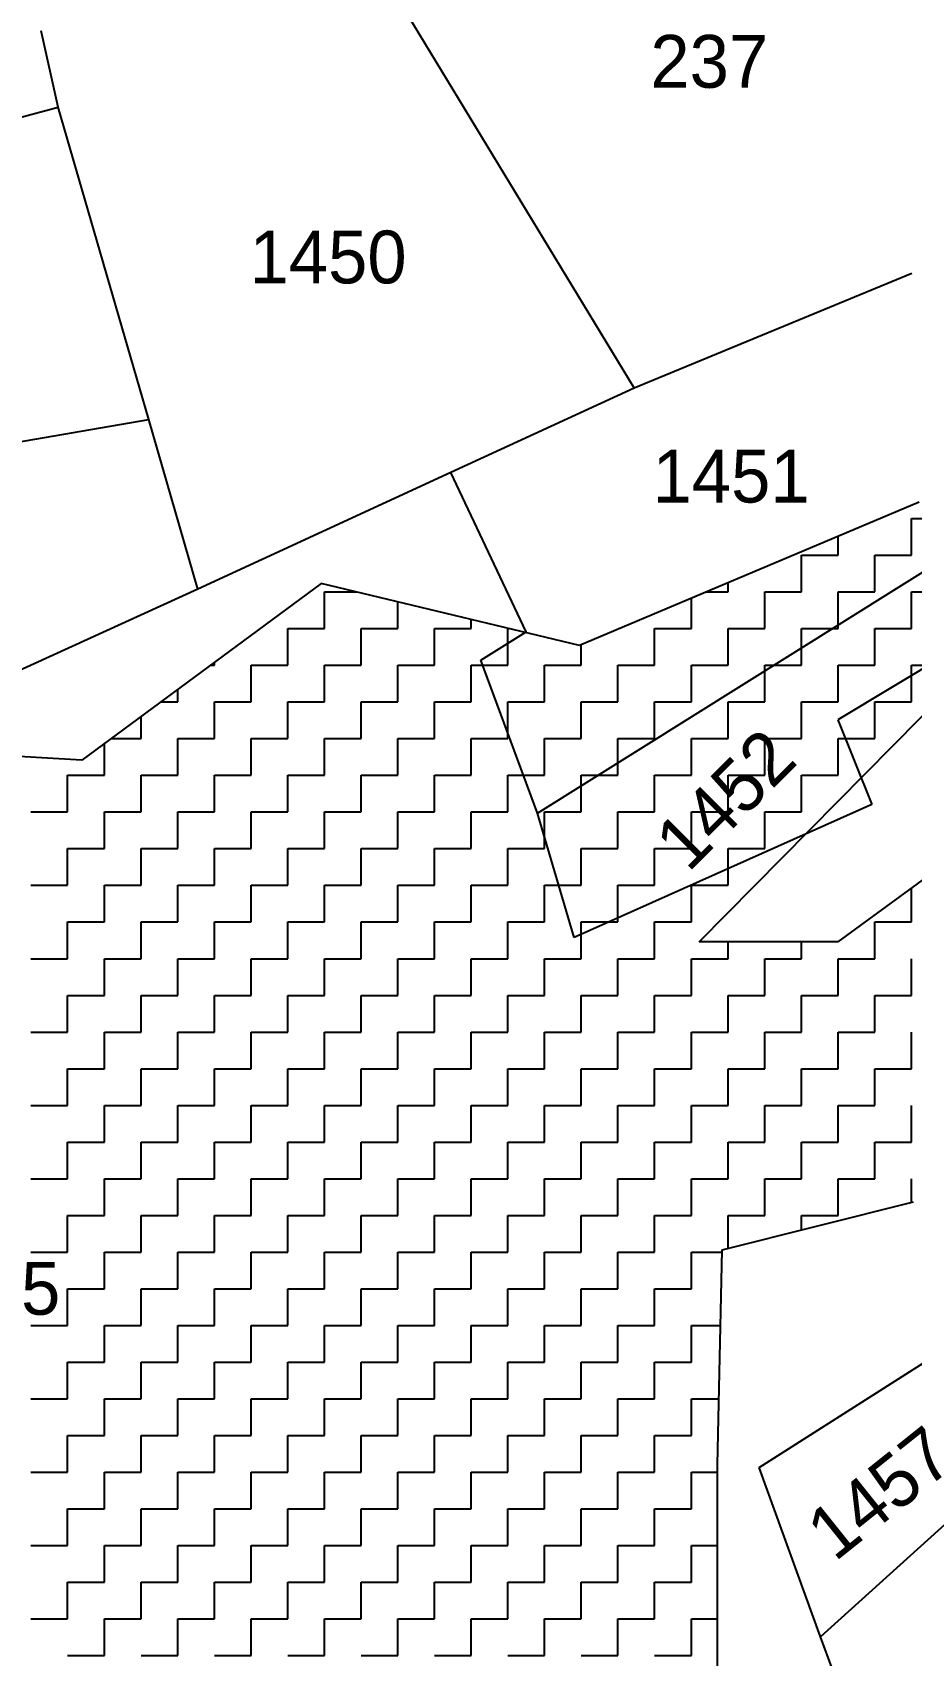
# Model space of a CAD drawing. Header units: metres. Extents: x 291362 to 296970, y 2012513 to 2016467.
# Drawn here: x 292862.8 to 293015.7, y 2013692.1 to 2013974.5 of the extents above; entities that cross this region are included whole.
import ezdxf
from ezdxf.enums import TextEntityAlignment as Align

# ---------------------------------------------------------------- set-up
doc = ezdxf.new("R2010")
doc.units = ezdxf.units.M
for name, color, linetype in [('POLY_HATCH', 12, 'Continuous'), ('POLY_PARCEL', 6, 'Continuous'), ('TEXT_PARCEL', 7, 'Continuous')]:
    doc.layers.add(name, color=color, linetype=linetype)
doc.styles.add('TEXT_MAP', font='')
doc.styles.get('TEXT_MAP').set_extended_font_data('Kruti Dev 050')

msp = doc.modelspace()

# ---------------------------------------------------------------- linework, layer by layer
at = {"layer": 'POLY_HATCH'}
for p, q in [((293017.06, 2013892.79), (292957.99, 2013867.85)), ((292978.79, 2013816.3), (293045.34, 2013883.65)), ((292913.06, 2013878.66), (292871.46, 2013847.89)), ((292957.99, 2013867.85), (292913.06, 2013878.66)), ((292871.46, 2013847.89), (292827.36, 2013850.39)), ((293037.03, 2013841.24), (293002.91, 2013816.3)), ((293002.91, 2013816.3), (292978.79, 2013816.3)), ((292982.82, 2013762.72), (293016.1, 2013771.03)), ((292981.99, 2013725.3), (292982.82, 2013762.72)), ((292981.99, 2013682.89), (292981.99, 2013725.3))]:
    msp.add_line(p, q, dxfattribs=at)
at = {"layer": 'POLY_HATCH', "linetype": 'Continuous'}
for p, q in [((293015.75, 2013889.94), (293022.13, 2013889.94)), ((293015.75, 2013883.56), (293015.75, 2013889.94)), ((293002.98, 2013883.56), (293002.98, 2013886.85)), ((292996.6, 2013883.56), (293002.98, 2013883.56)), ((292996.6, 2013877.17), (292996.6, 2013883.56)), ((293009.37, 2013883.56), (293015.75, 2013883.56)), ((293009.37, 2013877.17), (293009.37, 2013883.56)), ((292983.84, 2013877.17), (292983.84, 2013878.77)), ((292913.64, 2013877.17), (292919.23, 2013877.17)), ((292913.64, 2013870.79), (292913.64, 2013877.17)), ((292926.4, 2013870.79), (292926.4, 2013875.45)), ((292977.46, 2013870.79), (292977.46, 2013876.07)), ((292980.07, 2013877.17), (292983.84, 2013877.17)), ((292990.22, 2013877.17), (292996.6, 2013877.17)), ((292990.22, 2013870.79), (292990.22, 2013877.17)), ((293002.98, 2013877.17), (293009.37, 2013877.17)), ((293002.98, 2013871.72), (293002.98, 2013877.17)), ((293015.75, 2013877.17), (293022.13, 2013877.17)), ((293015.75, 2013870.79), (293015.75, 2013877.17)), ((292939.16, 2013870.79), (292939.16, 2013872.38)), ((293002.98, 2013870.79), (293002.98, 2013871.72)), ((292907.26, 2013870.79), (292913.64, 2013870.79)), ((292907.26, 2013864.41), (292907.26, 2013870.79)), ((292920.02, 2013870.79), (292926.4, 2013870.79)), ((292920.02, 2013864.41), (292920.02, 2013870.79)), ((292932.78, 2013870.79), (292939.16, 2013870.79)), ((292932.78, 2013864.41), (292932.78, 2013870.79)), ((292945.55, 2013870.79), (292945.75, 2013870.79)), ((292945.55, 2013864.41), (292945.55, 2013870.79)), ((292971.07, 2013870.79), (292977.46, 2013870.79)), ((292971.07, 2013864.41), (292971.07, 2013870.79)), ((292983.84, 2013870.79), (292990.22, 2013870.79)), ((292983.84, 2013864.41), (292983.84, 2013870.79)), ((292996.6, 2013870.79), (293001.2, 2013870.79)), ((292996.6, 2013868.41), (292996.6, 2013870.79)), ((293001.2, 2013870.79), (293002.98, 2013870.79)), ((293009.37, 2013870.79), (293015.75, 2013870.79)), ((293009.37, 2013864.41), (293009.37, 2013870.79)), ((292958.31, 2013864.41), (292958.31, 2013867.99)), ((292996.6, 2013864.41), (292996.6, 2013868.41)), ((292893.79, 2013864.41), (292894.49, 2013864.41)), ((292894.49, 2013864.41), (292894.49, 2013864.93)), ((292900.87, 2013864.41), (292907.26, 2013864.41)), ((292900.87, 2013858.03), (292900.87, 2013864.41)), ((292913.64, 2013864.41), (292920.02, 2013864.41)), ((292913.64, 2013858.03), (292913.64, 2013864.41)), ((292926.4, 2013864.41), (292932.78, 2013864.41)), ((292926.4, 2013858.03), (292926.4, 2013864.41)), ((292939.16, 2013864.41), (292945.55, 2013864.41)), ((292939.16, 2013858.03), (292939.16, 2013864.41)), ((292951.93, 2013864.41), (292958.31, 2013864.41)), ((292951.93, 2013858.03), (292951.93, 2013864.41)), ((292964.69, 2013864.41), (292971.07, 2013864.41)), ((292964.69, 2013858.03), (292964.69, 2013864.41)), ((292977.46, 2013864.41), (292983.84, 2013864.41)), ((292977.46, 2013858.5), (292977.46, 2013864.41)), ((292990.22, 2013864.41), (292996.6, 2013864.41)), ((292990.22, 2013858.03), (292990.22, 2013864.41)), ((293002.98, 2013864.41), (293009.37, 2013864.41)), ((293002.98, 2013858.03), (293002.98, 2013864.41)), ((293015.75, 2013864.41), (293022.13, 2013864.41)), ((293015.75, 2013858.03), (293015.75, 2013864.41)), ((292885.16, 2013858.03), (292888.11, 2013858.03)), ((292888.11, 2013858.03), (292888.11, 2013860.21)), ((292894.49, 2013858.03), (292900.87, 2013858.03)), ((292894.49, 2013851.65), (292894.49, 2013858.03)), ((292907.26, 2013858.03), (292913.64, 2013858.03)), ((292907.26, 2013851.65), (292907.26, 2013858.03)), ((292920.02, 2013858.03), (292926.4, 2013858.03)), ((292920.02, 2013851.65), (292920.02, 2013858.03)), ((292932.78, 2013858.03), (292939.16, 2013858.03)), ((292932.78, 2013851.65), (292932.78, 2013858.03)), ((292945.55, 2013858.03), (292951.93, 2013858.03)), ((292945.55, 2013851.65), (292945.55, 2013858.03)), ((292958.31, 2013858.03), (292964.69, 2013858.03)), ((292958.31, 2013851.65), (292958.31, 2013858.03)), ((292971.07, 2013858.03), (292976.54, 2013858.03)), ((292971.07, 2013855.2), (292971.07, 2013858.03)), ((292976.54, 2013858.03), (292977.46, 2013858.03)), ((292977.46, 2013858.03), (292977.46, 2013858.5)), ((292983.84, 2013858.03), (292990.22, 2013858.03)), ((292983.84, 2013851.65), (292983.84, 2013858.03)), ((292996.6, 2013858.03), (293002.98, 2013858.03)), ((292996.6, 2013851.65), (292996.6, 2013858.03)), ((293009.37, 2013858.03), (293015.75, 2013858.03)), ((293009.37, 2013851.65), (293009.37, 2013858.03)), ((292881.73, 2013851.65), (292881.73, 2013855.49)), ((292971.07, 2013851.65), (292971.07, 2013855.2)), ((292875.35, 2013845.26), (292875.35, 2013850.77)), ((292876.53, 2013851.65), (292881.73, 2013851.65)), ((292888.11, 2013851.65), (292894.49, 2013851.65)), ((292888.11, 2013845.26), (292888.11, 2013851.65)), ((292900.87, 2013851.65), (292907.26, 2013851.65)), ((292900.87, 2013845.26), (292900.87, 2013851.65)), ((292913.64, 2013851.65), (292920.02, 2013851.65)), ((292913.64, 2013845.26), (292913.64, 2013851.65)), ((292926.4, 2013851.65), (292932.78, 2013851.65)), ((292926.4, 2013845.26), (292926.4, 2013851.65)), ((292939.16, 2013851.65), (292945.55, 2013851.65)), ((292939.16, 2013845.26), (292939.16, 2013851.65)), ((292951.93, 2013851.65), (292958.31, 2013851.65)), ((292951.93, 2013845.29), (292951.93, 2013851.65)), ((292964.69, 2013851.65), (292971.07, 2013851.65)), ((292964.69, 2013845.26), (292964.69, 2013851.65)), ((292977.46, 2013851.65), (292983.84, 2013851.65)), ((292977.46, 2013845.26), (292977.46, 2013851.65)), ((292990.22, 2013851.65), (292996.6, 2013851.65)), ((292990.22, 2013845.26), (292990.22, 2013851.65)), ((293002.98, 2013851.65), (293009.37, 2013851.65)), ((293002.98, 2013845.26), (293002.98, 2013851.65)), ((292868.96, 2013845.26), (292875.35, 2013845.26)), ((292868.96, 2013838.88), (292868.96, 2013845.26)), ((292881.73, 2013845.26), (292888.11, 2013845.26)), ((292881.73, 2013838.88), (292881.73, 2013845.26)), ((292894.49, 2013845.26), (292900.87, 2013845.26)), ((292894.49, 2013838.88), (292894.49, 2013845.26)), ((292907.26, 2013845.26), (292913.64, 2013845.26)), ((292907.26, 2013838.88), (292907.26, 2013845.26)), ((292920.02, 2013845.26), (292926.4, 2013845.26)), ((292920.02, 2013838.88), (292920.02, 2013845.26)), ((292932.78, 2013845.26), (292939.16, 2013845.26)), ((292932.78, 2013838.88), (292932.78, 2013845.26)), ((292945.55, 2013845.26), (292951.88, 2013845.26)), ((292945.55, 2013841.99), (292945.55, 2013845.26)), ((292951.88, 2013845.26), (292951.93, 2013845.26)), ((292951.93, 2013845.26), (292951.93, 2013845.29)), ((292958.31, 2013845.26), (292964.69, 2013845.26)), ((292958.31, 2013838.88), (292958.31, 2013845.26)), ((292971.07, 2013845.26), (292977.46, 2013845.26)), ((292971.07, 2013838.88), (292971.07, 2013845.26)), ((292983.84, 2013845.26), (292990.22, 2013845.26)), ((292983.84, 2013838.88), (292983.84, 2013845.26)), ((292996.6, 2013845.26), (293002.98, 2013845.26)), ((292996.6, 2013838.88), (292996.6, 2013845.26)), ((292945.55, 2013838.88), (292945.55, 2013841.99)), ((292862.58, 2013838.88), (292868.96, 2013838.88)), ((292875.35, 2013838.88), (292881.73, 2013838.88)), ((292875.35, 2013832.5), (292875.35, 2013838.88)), ((292888.11, 2013838.88), (292894.49, 2013838.88)), ((292888.11, 2013832.5), (292888.11, 2013838.88)), ((292900.87, 2013838.88), (292907.26, 2013838.88)), ((292900.87, 2013832.5), (292900.87, 2013838.88)), ((292913.64, 2013838.88), (292920.02, 2013838.88)), ((292913.64, 2013832.5), (292913.64, 2013838.88)), ((292926.4, 2013838.88), (292932.78, 2013838.88)), ((292926.4, 2013832.5), (292926.4, 2013838.88)), ((292939.16, 2013838.88), (292939.55, 2013838.88)), ((292939.16, 2013838.68), (292939.16, 2013838.88)), ((292939.16, 2013832.5), (292939.16, 2013838.68)), ((292939.55, 2013838.88), (292945.55, 2013838.88)), ((292951.93, 2013838.88), (292958.31, 2013838.88)), ((292951.93, 2013832.5), (292951.93, 2013838.88)), ((292964.69, 2013838.88), (292971.07, 2013838.88)), ((292964.69, 2013832.5), (292964.69, 2013838.88)), ((292977.46, 2013838.88), (292983.84, 2013838.88)), ((292977.46, 2013832.5), (292977.46, 2013838.88)), ((292990.22, 2013838.88), (292996.6, 2013838.88)), ((292990.22, 2013832.5), (292990.22, 2013838.88)), ((292868.96, 2013832.5), (292875.35, 2013832.5)), ((292868.96, 2013826.12), (292868.96, 2013832.5)), ((292881.73, 2013832.5), (292888.11, 2013832.5)), ((292881.73, 2013826.12), (292881.73, 2013832.5)), ((292894.49, 2013832.5), (292900.87, 2013832.5)), ((292894.49, 2013826.12), (292894.49, 2013832.5)), ((292907.26, 2013832.5), (292913.64, 2013832.5)), ((292907.26, 2013826.12), (292907.26, 2013832.5)), ((292920.02, 2013832.5), (292926.4, 2013832.5)), ((292920.02, 2013828.77), (292920.02, 2013832.5)), ((292932.78, 2013832.5), (292939.16, 2013832.5)), ((292932.78, 2013826.12), (292932.78, 2013832.5)), ((292945.55, 2013832.5), (292951.93, 2013832.5)), ((292945.55, 2013826.12), (292945.55, 2013832.5)), ((292958.31, 2013832.5), (292964.69, 2013832.5)), ((292958.31, 2013826.12), (292958.31, 2013832.5)), ((292971.07, 2013832.5), (292977.46, 2013832.5)), ((292971.07, 2013826.12), (292971.07, 2013832.5)), ((292983.84, 2013832.5), (292990.22, 2013832.5)), ((292983.84, 2013826.12), (292983.84, 2013832.5)), ((292920.02, 2013826.12), (292920.02, 2013828.77)), ((292862.58, 2013826.12), (292868.96, 2013826.12)), ((292875.35, 2013826.12), (292881.73, 2013826.12)), ((292875.35, 2013819.74), (292875.35, 2013826.12)), ((292888.11, 2013826.12), (292894.49, 2013826.12)), ((292888.11, 2013819.74), (292888.11, 2013826.12)), ((292900.87, 2013826.12), (292907.26, 2013826.12)), ((292900.87, 2013819.74), (292900.87, 2013826.12)), ((292913.64, 2013826.12), (292914.89, 2013826.12)), ((292913.64, 2013825.47), (292913.64, 2013826.12)), ((292913.64, 2013819.74), (292913.64, 2013825.47)), ((292914.89, 2013826.12), (292920.02, 2013826.12)), ((292926.4, 2013826.12), (292932.78, 2013826.12)), ((292926.4, 2013819.74), (292926.4, 2013826.12)), ((292939.16, 2013826.12), (292945.55, 2013826.12)), ((292939.16, 2013819.74), (292939.16, 2013826.12)), ((292951.93, 2013826.12), (292958.31, 2013826.12)), ((292951.93, 2013819.74), (292951.93, 2013826.12)), ((292964.69, 2013826.12), (292971.07, 2013826.12)), ((292964.69, 2013819.74), (292964.69, 2013826.12)), ((292977.46, 2013826.12), (292983.84, 2013826.12)), ((292977.46, 2013819.74), (292977.46, 2013826.12)), ((293015.75, 2013819.74), (293015.75, 2013825.68)), ((292868.96, 2013819.74), (292875.35, 2013819.74)), ((292868.96, 2013813.35), (292868.96, 2013819.74)), ((292881.73, 2013819.74), (292888.11, 2013819.74)), ((292881.73, 2013813.35), (292881.73, 2013819.74)), ((292894.49, 2013819.74), (292900.87, 2013819.74)), ((292894.49, 2013815.56), (292894.49, 2013819.74)), ((292907.26, 2013819.74), (292913.64, 2013819.74)), ((292907.26, 2013813.35), (292907.26, 2013819.74)), ((292920.02, 2013819.74), (292926.4, 2013819.74)), ((292920.02, 2013813.35), (292920.02, 2013819.74)), ((292932.78, 2013819.74), (292939.16, 2013819.74)), ((292932.78, 2013813.35), (292932.78, 2013819.74)), ((292945.55, 2013819.74), (292951.93, 2013819.74)), ((292945.55, 2013813.35), (292945.55, 2013819.74)), ((292958.31, 2013819.74), (292964.69, 2013819.74)), ((292958.31, 2013813.35), (292958.31, 2013819.74)), ((292971.07, 2013819.74), (292977.46, 2013819.74)), ((292971.07, 2013813.35), (292971.07, 2013819.74)), ((293009.37, 2013819.74), (293015.75, 2013819.74)), ((293009.37, 2013813.35), (293009.37, 2013819.74)), ((292894.49, 2013813.35), (292894.49, 2013815.56)), ((292983.84, 2013813.35), (292983.84, 2013816.3)), ((292996.6, 2013813.35), (292996.6, 2013816.3)), ((292862.58, 2013813.35), (292868.96, 2013813.35)), ((292875.35, 2013813.35), (292881.73, 2013813.35)), ((292875.35, 2013806.97), (292875.35, 2013813.35)), ((292888.11, 2013813.35), (292890.23, 2013813.35)), ((292888.11, 2013812.26), (292888.11, 2013813.35)), ((292890.23, 2013813.35), (292894.49, 2013813.35)), ((292900.87, 2013813.35), (292907.26, 2013813.35)), ((292900.87, 2013806.97), (292900.87, 2013813.35)), ((292913.64, 2013813.35), (292920.02, 2013813.35)), ((292913.64, 2013806.97), (292913.64, 2013813.35)), ((292926.4, 2013813.35), (292932.78, 2013813.35)), ((292926.4, 2013806.97), (292926.4, 2013813.35)), ((292939.16, 2013813.35), (292945.55, 2013813.35)), ((292939.16, 2013806.97), (292939.16, 2013813.35)), ((292951.93, 2013813.35), (292958.31, 2013813.35)), ((292951.93, 2013806.97), (292951.93, 2013813.35)), ((292964.69, 2013813.35), (292971.07, 2013813.35)), ((292964.69, 2013806.97), (292964.69, 2013813.35)), ((292977.46, 2013813.35), (292983.84, 2013813.35)), ((292977.46, 2013806.97), (292977.46, 2013813.35)), ((292990.22, 2013813.35), (292996.6, 2013813.35)), ((292990.22, 2013806.97), (292990.22, 2013813.35)), ((293002.98, 2013813.35), (293009.37, 2013813.35)), ((293002.98, 2013806.97), (293002.98, 2013813.35)), ((293015.75, 2013806.97), (293015.75, 2013813.35)), ((292888.11, 2013806.97), (292888.11, 2013812.26)), ((292868.96, 2013806.97), (292875.35, 2013806.97)), ((292868.96, 2013802.35), (292868.96, 2013806.97)), ((292881.73, 2013806.97), (292888.11, 2013806.97)), ((292881.73, 2013800.59), (292881.73, 2013806.97)), ((292894.49, 2013806.97), (292900.87, 2013806.97)), ((292894.49, 2013800.59), (292894.49, 2013806.97)), ((292907.26, 2013806.97), (292913.64, 2013806.97)), ((292907.26, 2013800.59), (292907.26, 2013806.97)), ((292920.02, 2013806.97), (292926.4, 2013806.97)), ((292920.02, 2013800.59), (292920.02, 2013806.97)), ((292932.78, 2013806.97), (292939.16, 2013806.97)), ((292932.78, 2013800.59), (292932.78, 2013806.97)), ((292945.55, 2013806.97), (292951.93, 2013806.97)), ((292945.55, 2013800.59), (292945.55, 2013806.97)), ((292958.31, 2013806.97), (292964.69, 2013806.97)), ((292958.31, 2013800.59), (292958.31, 2013806.97)), ((292971.07, 2013806.97), (292977.46, 2013806.97)), ((292971.07, 2013800.59), (292971.07, 2013806.97)), ((292983.84, 2013806.97), (292990.22, 2013806.97)), ((292983.84, 2013800.59), (292983.84, 2013806.97)), ((292996.6, 2013806.97), (293002.98, 2013806.97)), ((292996.6, 2013800.59), (292996.6, 2013806.97)), ((293009.37, 2013806.97), (293015.75, 2013806.97)), ((293009.37, 2013800.59), (293009.37, 2013806.97)), ((292868.96, 2013800.59), (292868.96, 2013802.35)), ((292862.58, 2013800.59), (292865.57, 2013800.59)), ((292865.57, 2013800.59), (292868.96, 2013800.59)), ((292875.35, 2013800.59), (292881.73, 2013800.59)), ((292875.35, 2013794.21), (292875.35, 2013800.59)), ((292888.11, 2013800.59), (292894.49, 2013800.59)), ((292888.11, 2013794.21), (292888.11, 2013800.59)), ((292900.87, 2013800.59), (292907.26, 2013800.59)), ((292900.87, 2013794.21), (292900.87, 2013800.59)), ((292913.64, 2013800.59), (292920.02, 2013800.59)), ((292913.64, 2013794.21), (292913.64, 2013800.59)), ((292926.4, 2013800.59), (292932.78, 2013800.59)), ((292926.4, 2013794.21), (292926.4, 2013800.59)), ((292939.16, 2013800.59), (292945.55, 2013800.59)), ((292939.16, 2013794.21), (292939.16, 2013800.59)), ((292951.93, 2013800.59), (292958.31, 2013800.59)), ((292951.93, 2013794.21), (292951.93, 2013800.59)), ((292964.69, 2013800.59), (292971.07, 2013800.59)), ((292964.69, 2013794.21), (292964.69, 2013800.59)), ((292977.46, 2013800.59), (292983.84, 2013800.59)), ((292977.46, 2013794.21), (292977.46, 2013800.59)), ((292990.22, 2013800.59), (292996.6, 2013800.59)), ((292990.22, 2013794.21), (292990.22, 2013800.59)), ((293002.98, 2013800.59), (293009.37, 2013800.59)), ((293002.98, 2013794.21), (293002.98, 2013800.59)), ((293015.75, 2013794.21), (293015.75, 2013800.59)), ((292868.96, 2013794.21), (292875.35, 2013794.21)), ((292868.96, 2013787.83), (292868.96, 2013794.21)), ((292881.73, 2013794.21), (292888.11, 2013794.21)), ((292881.73, 2013787.83), (292881.73, 2013794.21)), ((292894.49, 2013794.21), (292900.87, 2013794.21)), ((292894.49, 2013787.83), (292894.49, 2013794.21)), ((292907.26, 2013794.21), (292913.64, 2013794.21)), ((292907.26, 2013787.83), (292907.26, 2013794.21)), ((292920.02, 2013794.21), (292926.4, 2013794.21)), ((292920.02, 2013787.83), (292920.02, 2013794.21)), ((292932.78, 2013794.21), (292939.16, 2013794.21)), ((292932.78, 2013787.83), (292932.78, 2013794.21)), ((292945.55, 2013794.21), (292951.93, 2013794.21)), ((292945.55, 2013787.83), (292945.55, 2013794.21)), ((292958.31, 2013794.21), (292964.69, 2013794.21)), ((292958.31, 2013787.83), (292958.31, 2013794.21)), ((292971.07, 2013794.21), (292977.46, 2013794.21)), ((292971.07, 2013787.83), (292971.07, 2013794.21)), ((292983.84, 2013794.21), (292990.22, 2013794.21)), ((292983.84, 2013787.83), (292983.84, 2013794.21)), ((292996.6, 2013794.21), (293002.98, 2013794.21)), ((292996.6, 2013787.83), (292996.6, 2013794.21)), ((293009.37, 2013794.21), (293015.75, 2013794.21)), ((293009.37, 2013787.83), (293009.37, 2013794.21)), ((292862.58, 2013787.83), (292868.96, 2013787.83)), ((292875.35, 2013787.83), (292881.73, 2013787.83)), ((292875.35, 2013781.45), (292875.35, 2013787.83)), ((292888.11, 2013787.83), (292894.49, 2013787.83)), ((292888.11, 2013781.45), (292888.11, 2013787.83)), ((292900.87, 2013787.83), (292907.26, 2013787.83)), ((292900.87, 2013781.45), (292900.87, 2013787.83)), ((292913.64, 2013787.83), (292920.02, 2013787.83)), ((292913.64, 2013781.45), (292913.64, 2013787.83)), ((292926.4, 2013787.83), (292932.78, 2013787.83)), ((292926.4, 2013781.45), (292926.4, 2013787.83)), ((292939.16, 2013787.83), (292945.55, 2013787.83)), ((292939.16, 2013781.45), (292939.16, 2013787.83)), ((292951.93, 2013787.83), (292958.31, 2013787.83)), ((292951.93, 2013781.45), (292951.93, 2013787.83)), ((292964.69, 2013787.83), (292971.07, 2013787.83)), ((292964.69, 2013781.45), (292964.69, 2013787.83)), ((292977.46, 2013787.83), (292983.84, 2013787.83)), ((292977.46, 2013781.45), (292977.46, 2013787.83)), ((292990.22, 2013787.83), (292996.6, 2013787.83)), ((292990.22, 2013781.45), (292990.22, 2013787.83)), ((293002.98, 2013787.83), (293009.37, 2013787.83)), ((293002.98, 2013781.45), (293002.98, 2013787.83)), ((293015.75, 2013781.45), (293015.75, 2013787.83)), ((292868.96, 2013781.45), (292875.35, 2013781.45)), ((292868.96, 2013775.06), (292868.96, 2013781.45)), ((292881.73, 2013781.45), (292888.11, 2013781.45)), ((292881.73, 2013775.06), (292881.73, 2013781.45)), ((292894.49, 2013781.45), (292900.87, 2013781.45)), ((292894.49, 2013775.06), (292894.49, 2013781.45)), ((292907.26, 2013781.45), (292913.64, 2013781.45)), ((292907.26, 2013775.06), (292907.26, 2013781.45)), ((292920.02, 2013781.45), (292926.4, 2013781.45)), ((292920.02, 2013775.06), (292920.02, 2013781.45)), ((292932.78, 2013781.45), (292939.16, 2013781.45)), ((292932.78, 2013775.06), (292932.78, 2013781.45)), ((292945.55, 2013781.45), (292951.93, 2013781.45)), ((292945.55, 2013775.06), (292945.55, 2013781.45)), ((292958.31, 2013781.45), (292964.69, 2013781.45)), ((292958.31, 2013775.06), (292958.31, 2013781.45)), ((292971.07, 2013781.45), (292977.46, 2013781.45)), ((292971.07, 2013775.06), (292971.07, 2013781.45)), ((292983.84, 2013781.45), (292990.22, 2013781.45)), ((292983.84, 2013775.06), (292983.84, 2013781.45)), ((292996.6, 2013781.45), (293002.98, 2013781.45)), ((292996.6, 2013775.06), (292996.6, 2013781.45)), ((293009.37, 2013781.45), (293015.75, 2013781.45)), ((293009.37, 2013775.06), (293009.37, 2013781.45)), ((292862.58, 2013775.06), (292868.96, 2013775.06)), ((292875.35, 2013775.06), (292881.73, 2013775.06)), ((292875.35, 2013768.68), (292875.35, 2013775.06)), ((292888.11, 2013775.06), (292894.49, 2013775.06)), ((292888.11, 2013768.68), (292888.11, 2013775.06)), ((292900.87, 2013775.06), (292907.26, 2013775.06)), ((292900.87, 2013768.68), (292900.87, 2013775.06)), ((292913.64, 2013775.06), (292920.02, 2013775.06)), ((292913.64, 2013768.68), (292913.64, 2013775.06)), ((292926.4, 2013775.06), (292932.78, 2013775.06)), ((292926.4, 2013768.68), (292926.4, 2013775.06)), ((292939.16, 2013775.06), (292945.55, 2013775.06)), ((292939.16, 2013768.68), (292939.16, 2013775.06)), ((292951.93, 2013775.06), (292958.31, 2013775.06)), ((292951.93, 2013768.68), (292951.93, 2013775.06)), ((292964.69, 2013775.06), (292971.07, 2013775.06)), ((292964.69, 2013768.68), (292964.69, 2013775.06)), ((292977.46, 2013775.06), (292983.84, 2013775.06)), ((292977.46, 2013768.68), (292977.46, 2013775.06)), ((292990.22, 2013775.06), (292996.6, 2013775.06)), ((292990.22, 2013768.68), (292990.22, 2013775.06)), ((293002.98, 2013775.06), (293009.37, 2013775.06)), ((293002.98, 2013768.68), (293002.98, 2013775.06)), ((293015.75, 2013770.94), (293015.75, 2013775.06)), ((292868.96, 2013768.68), (292875.35, 2013768.68)), ((292868.96, 2013762.3), (292868.96, 2013768.68)), ((292881.73, 2013768.68), (292888.11, 2013768.68)), ((292881.73, 2013762.3), (292881.73, 2013768.68)), ((292894.49, 2013768.68), (292900.87, 2013768.68)), ((292894.49, 2013762.3), (292894.49, 2013768.68)), ((292907.26, 2013768.68), (292913.64, 2013768.68)), ((292907.26, 2013762.3), (292907.26, 2013768.68)), ((292920.02, 2013768.68), (292926.4, 2013768.68)), ((292920.02, 2013762.3), (292920.02, 2013768.68)), ((292932.78, 2013768.68), (292939.16, 2013768.68)), ((292932.78, 2013762.3), (292932.78, 2013768.68)), ((292945.55, 2013768.68), (292951.93, 2013768.68)), ((292945.55, 2013762.3), (292945.55, 2013768.68)), ((292958.31, 2013768.68), (292964.69, 2013768.68)), ((292958.31, 2013762.3), (292958.31, 2013768.68)), ((292971.07, 2013768.68), (292977.46, 2013768.68)), ((292971.07, 2013762.3), (292971.07, 2013768.68)), ((292983.84, 2013768.68), (292990.22, 2013768.68)), ((292983.84, 2013762.97), (292983.84, 2013768.68)), ((292996.6, 2013768.68), (293002.98, 2013768.68)), ((292996.6, 2013766.16), (292996.6, 2013768.68)), ((292862.58, 2013762.3), (292868.96, 2013762.3)), ((292875.35, 2013762.3), (292881.73, 2013762.3)), ((292875.35, 2013755.92), (292875.35, 2013762.3)), ((292888.11, 2013762.3), (292894.49, 2013762.3)), ((292888.11, 2013755.92), (292888.11, 2013762.3)), ((292900.87, 2013762.3), (292907.26, 2013762.3)), ((292900.87, 2013755.92), (292900.87, 2013762.3)), ((292913.64, 2013762.3), (292920.02, 2013762.3)), ((292913.64, 2013755.92), (292913.64, 2013762.3)), ((292926.4, 2013762.3), (292932.78, 2013762.3)), ((292926.4, 2013755.92), (292926.4, 2013762.3)), ((292939.16, 2013762.3), (292945.55, 2013762.3)), ((292939.16, 2013755.92), (292939.16, 2013762.3)), ((292951.93, 2013762.3), (292958.31, 2013762.3)), ((292951.93, 2013755.92), (292951.93, 2013762.3)), ((292964.69, 2013762.3), (292971.07, 2013762.3)), ((292964.69, 2013755.92), (292964.69, 2013762.3)), ((292977.46, 2013762.3), (292982.81, 2013762.3)), ((292977.46, 2013755.92), (292977.46, 2013762.3)), ((292868.96, 2013755.92), (292875.35, 2013755.92)), ((292868.96, 2013749.54), (292868.96, 2013755.92)), ((292881.73, 2013755.92), (292888.11, 2013755.92)), ((292881.73, 2013749.54), (292881.73, 2013755.92)), ((292894.49, 2013755.92), (292900.87, 2013755.92)), ((292894.49, 2013749.54), (292894.49, 2013755.92)), ((292907.26, 2013755.92), (292913.64, 2013755.92)), ((292907.26, 2013749.54), (292907.26, 2013755.92)), ((292920.02, 2013755.92), (292926.4, 2013755.92)), ((292920.02, 2013749.54), (292920.02, 2013755.92)), ((292932.78, 2013755.92), (292939.16, 2013755.92)), ((292932.78, 2013749.54), (292932.78, 2013755.92)), ((292945.55, 2013755.92), (292951.93, 2013755.92)), ((292945.55, 2013749.54), (292945.55, 2013755.92)), ((292958.31, 2013755.92), (292964.69, 2013755.92)), ((292958.31, 2013749.54), (292958.31, 2013755.92)), ((292971.07, 2013755.92), (292977.46, 2013755.92)), ((292971.07, 2013749.54), (292971.07, 2013755.92)), ((292862.58, 2013749.54), (292868.96, 2013749.54)), ((292875.35, 2013749.54), (292881.73, 2013749.54)), ((292875.35, 2013743.15), (292875.35, 2013749.54)), ((292888.11, 2013749.54), (292894.49, 2013749.54)), ((292888.11, 2013743.15), (292888.11, 2013749.54)), ((292900.87, 2013749.54), (292907.26, 2013749.54)), ((292900.87, 2013743.15), (292900.87, 2013749.54)), ((292913.64, 2013749.54), (292920.02, 2013749.54)), ((292913.64, 2013743.15), (292913.64, 2013749.54)), ((292926.4, 2013749.54), (292932.78, 2013749.54)), ((292926.4, 2013743.15), (292926.4, 2013749.54)), ((292939.16, 2013749.54), (292945.55, 2013749.54)), ((292939.16, 2013743.15), (292939.16, 2013749.54)), ((292951.93, 2013749.54), (292958.31, 2013749.54)), ((292951.93, 2013743.15), (292951.93, 2013749.54)), ((292964.69, 2013749.54), (292971.07, 2013749.54)), ((292964.69, 2013743.15), (292964.69, 2013749.54)), ((292977.46, 2013749.54), (292982.53, 2013749.54)), ((292977.46, 2013743.15), (292977.46, 2013749.54)), ((292868.96, 2013743.15), (292875.35, 2013743.15)), ((292868.96, 2013736.77), (292868.96, 2013743.15)), ((292881.73, 2013743.15), (292888.11, 2013743.15)), ((292881.73, 2013736.77), (292881.73, 2013743.15)), ((292894.49, 2013743.15), (292900.87, 2013743.15)), ((292894.49, 2013736.77), (292894.49, 2013743.15)), ((292907.26, 2013743.15), (292913.64, 2013743.15)), ((292907.26, 2013736.77), (292907.26, 2013743.15)), ((292920.02, 2013743.15), (292926.4, 2013743.15)), ((292920.02, 2013736.77), (292920.02, 2013743.15)), ((292932.78, 2013743.15), (292939.16, 2013743.15)), ((292932.78, 2013736.77), (292932.78, 2013743.15)), ((292945.55, 2013743.15), (292951.93, 2013743.15)), ((292945.55, 2013736.77), (292945.55, 2013743.15)), ((292958.31, 2013743.15), (292964.69, 2013743.15)), ((292958.31, 2013736.77), (292958.31, 2013743.15)), ((292971.07, 2013743.15), (292977.46, 2013743.15)), ((292971.07, 2013736.77), (292971.07, 2013743.15)), ((292862.58, 2013736.77), (292868.96, 2013736.77)), ((292875.35, 2013736.77), (292881.73, 2013736.77)), ((292875.35, 2013730.39), (292875.35, 2013736.77)), ((292888.11, 2013736.77), (292894.49, 2013736.77)), ((292888.11, 2013730.39), (292888.11, 2013736.77)), ((292900.87, 2013736.77), (292907.26, 2013736.77)), ((292900.87, 2013730.39), (292900.87, 2013736.77)), ((292913.64, 2013736.77), (292920.02, 2013736.77)), ((292913.64, 2013730.39), (292913.64, 2013736.77)), ((292926.4, 2013736.77), (292932.78, 2013736.77)), ((292926.4, 2013730.39), (292926.4, 2013736.77)), ((292939.16, 2013736.77), (292945.55, 2013736.77)), ((292939.16, 2013730.39), (292939.16, 2013736.77)), ((292951.93, 2013736.77), (292958.31, 2013736.77)), ((292951.93, 2013730.39), (292951.93, 2013736.77)), ((292964.69, 2013736.77), (292971.07, 2013736.77)), ((292964.69, 2013730.39), (292964.69, 2013736.77)), ((292977.46, 2013736.77), (292982.24, 2013736.77)), ((292977.46, 2013730.39), (292977.46, 2013736.77)), ((292868.96, 2013730.39), (292875.35, 2013730.39)), ((292868.96, 2013724.01), (292868.96, 2013730.39)), ((292881.73, 2013730.39), (292888.11, 2013730.39)), ((292881.73, 2013724.01), (292881.73, 2013730.39)), ((292894.49, 2013730.39), (292900.87, 2013730.39)), ((292894.49, 2013724.01), (292894.49, 2013730.39)), ((292907.26, 2013730.39), (292913.64, 2013730.39)), ((292907.26, 2013724.01), (292907.26, 2013730.39)), ((292920.02, 2013730.39), (292926.4, 2013730.39)), ((292920.02, 2013724.01), (292920.02, 2013730.39)), ((292932.78, 2013730.39), (292939.16, 2013730.39)), ((292932.78, 2013724.01), (292932.78, 2013730.39)), ((292945.55, 2013730.39), (292951.93, 2013730.39)), ((292945.55, 2013724.01), (292945.55, 2013730.39)), ((292958.31, 2013730.39), (292964.69, 2013730.39)), ((292958.31, 2013724.01), (292958.31, 2013730.39)), ((292971.07, 2013730.39), (292977.46, 2013730.39)), ((292971.07, 2013724.01), (292971.07, 2013730.39)), ((292862.58, 2013724.01), (292868.96, 2013724.01)), ((292875.35, 2013724.01), (292881.73, 2013724.01)), ((292875.35, 2013717.63), (292875.35, 2013724.01)), ((292888.11, 2013724.01), (292894.49, 2013724.01)), ((292888.11, 2013717.63), (292888.11, 2013724.01)), ((292900.87, 2013724.01), (292907.26, 2013724.01)), ((292900.87, 2013717.63), (292900.87, 2013724.01)), ((292913.64, 2013724.01), (292920.02, 2013724.01)), ((292913.64, 2013717.63), (292913.64, 2013724.01)), ((292926.4, 2013724.01), (292932.78, 2013724.01)), ((292926.4, 2013717.63), (292926.4, 2013724.01)), ((292939.16, 2013724.01), (292945.55, 2013724.01)), ((292939.16, 2013717.63), (292939.16, 2013724.01)), ((292951.93, 2013724.01), (292958.31, 2013724.01)), ((292951.93, 2013717.63), (292951.93, 2013724.01)), ((292964.69, 2013724.01), (292971.07, 2013724.01)), ((292964.69, 2013717.63), (292964.69, 2013724.01)), ((292977.46, 2013724.01), (292981.99, 2013724.01)), ((292977.46, 2013717.63), (292977.46, 2013724.01)), ((292868.96, 2013717.63), (292875.35, 2013717.63)), ((292868.96, 2013711.24), (292868.96, 2013717.63)), ((292881.73, 2013717.63), (292888.11, 2013717.63)), ((292881.73, 2013711.24), (292881.73, 2013717.63)), ((292894.49, 2013717.63), (292900.87, 2013717.63)), ((292894.49, 2013711.24), (292894.49, 2013717.63)), ((292907.26, 2013717.63), (292913.64, 2013717.63)), ((292907.26, 2013711.24), (292907.26, 2013717.63)), ((292920.02, 2013717.63), (292926.4, 2013717.63)), ((292920.02, 2013711.24), (292920.02, 2013717.63)), ((292932.78, 2013717.63), (292939.16, 2013717.63)), ((292932.78, 2013711.24), (292932.78, 2013717.63)), ((292945.55, 2013717.63), (292951.93, 2013717.63)), ((292945.55, 2013711.24), (292945.55, 2013717.63)), ((292958.31, 2013717.63), (292964.69, 2013717.63)), ((292958.31, 2013711.24), (292958.31, 2013717.63)), ((292971.07, 2013717.63), (292977.46, 2013717.63)), ((292971.07, 2013711.24), (292971.07, 2013717.63)), ((292862.58, 2013711.24), (292868.96, 2013711.24)), ((292875.35, 2013711.24), (292881.73, 2013711.24)), ((292875.35, 2013704.86), (292875.35, 2013711.24)), ((292888.11, 2013711.24), (292894.49, 2013711.24)), ((292888.11, 2013704.86), (292888.11, 2013711.24)), ((292900.87, 2013711.24), (292907.26, 2013711.24)), ((292900.87, 2013704.86), (292900.87, 2013711.24)), ((292913.64, 2013711.24), (292920.02, 2013711.24)), ((292913.64, 2013704.86), (292913.64, 2013711.24)), ((292926.4, 2013711.24), (292932.78, 2013711.24)), ((292926.4, 2013704.86), (292926.4, 2013711.24)), ((292939.16, 2013711.24), (292945.55, 2013711.24)), ((292939.16, 2013704.86), (292939.16, 2013711.24)), ((292951.93, 2013711.24), (292958.31, 2013711.24)), ((292951.93, 2013704.86), (292951.93, 2013711.24)), ((292964.69, 2013711.24), (292971.07, 2013711.24)), ((292964.69, 2013704.86), (292964.69, 2013711.24)), ((292977.46, 2013711.24), (292981.99, 2013711.24)), ((292977.46, 2013704.86), (292977.46, 2013711.24)), ((292868.96, 2013704.86), (292875.35, 2013704.86)), ((292868.96, 2013698.48), (292868.96, 2013704.86)), ((292881.73, 2013704.86), (292888.11, 2013704.86)), ((292881.73, 2013698.48), (292881.73, 2013704.86)), ((292894.49, 2013704.86), (292900.87, 2013704.86)), ((292894.49, 2013698.48), (292894.49, 2013704.86)), ((292907.26, 2013704.86), (292913.64, 2013704.86)), ((292907.26, 2013698.48), (292907.26, 2013704.86)), ((292920.02, 2013704.86), (292926.4, 2013704.86)), ((292920.02, 2013698.48), (292920.02, 2013704.86)), ((292932.78, 2013704.86), (292939.16, 2013704.86)), ((292932.78, 2013698.48), (292932.78, 2013704.86)), ((292945.55, 2013704.86), (292951.93, 2013704.86)), ((292945.55, 2013698.48), (292945.55, 2013704.86)), ((292958.31, 2013704.86), (292964.69, 2013704.86)), ((292958.31, 2013698.48), (292958.31, 2013704.86)), ((292971.07, 2013704.86), (292977.46, 2013704.86)), ((292971.07, 2013698.48), (292971.07, 2013704.86)), ((292862.58, 2013698.48), (292868.96, 2013698.48)), ((292875.35, 2013698.48), (292881.73, 2013698.48)), ((292875.35, 2013692.1), (292875.35, 2013698.48)), ((292888.11, 2013698.48), (292894.49, 2013698.48)), ((292888.11, 2013692.1), (292888.11, 2013698.48)), ((292900.87, 2013698.48), (292907.26, 2013698.48)), ((292900.87, 2013692.1), (292900.87, 2013698.48)), ((292913.64, 2013698.48), (292920.02, 2013698.48)), ((292913.64, 2013692.1), (292913.64, 2013698.48)), ((292926.4, 2013698.48), (292932.78, 2013698.48)), ((292926.4, 2013692.1), (292926.4, 2013698.48)), ((292939.16, 2013698.48), (292945.55, 2013698.48)), ((292939.16, 2013692.1), (292939.16, 2013698.48)), ((292951.93, 2013698.48), (292958.31, 2013698.48)), ((292951.93, 2013692.1), (292951.93, 2013698.48)), ((292964.69, 2013698.48), (292971.07, 2013698.48)), ((292964.69, 2013692.1), (292964.69, 2013698.48)), ((292977.46, 2013698.48), (292981.99, 2013698.48)), ((292977.46, 2013692.1), (292977.46, 2013698.48)), ((292868.96, 2013692.1), (292875.35, 2013692.1)), ((292881.73, 2013692.1), (292888.11, 2013692.1)), ((292894.49, 2013692.1), (292900.87, 2013692.1)), ((292907.26, 2013692.1), (292913.64, 2013692.1)), ((292920.02, 2013692.1), (292926.4, 2013692.1)), ((292932.78, 2013692.1), (292939.16, 2013692.1)), ((292945.55, 2013692.1), (292951.93, 2013692.1)), ((292958.31, 2013692.1), (292964.69, 2013692.1)), ((292971.07, 2013692.1), (292977.46, 2013692.1))]:
    msp.add_line(p, q, dxfattribs=at)
at = {"layer": 'POLY_PARCEL'}
for p, q in [((292919.05, 2013992.54), (292967.51, 2013912.62)), ((292867.3, 2013961.51), (292864.35, 2013974.81)), ((292760.85, 2013932.94), (292867.3, 2013961.51)), ((292883.06, 2013907.15), (292867.3, 2013961.51)), ((293015.82, 2013932.55), (292967.51, 2013912.62)), ((292967.51, 2013912.62), (292935.61, 2013897.92)), ((292754.38, 2013884.97), (292883.06, 2013907.15)), ((292891.62, 2013877.65), (292883.06, 2013907.15)), ((292935.61, 2013897.92), (292891.62, 2013877.65)), ((292948.71, 2013870.2), (292935.61, 2013897.92)), ((292950.68, 2013838.68), (293044.32, 2013897.29)), ((293052.95, 2013885.05), (293002.92, 2013854.93)), ((292891.62, 2013877.65), (292846.14, 2013856.9)), ((292940.83, 2013865.28), (292948.71, 2013870.2)), ((292950.68, 2013838.68), (292940.83, 2013865.28)), ((293002.92, 2013854.93), (293008.84, 2013840.16)), ((292957.09, 2013817.01), (292950.68, 2013838.68)), ((293008.84, 2013840.16), (292957.09, 2013817.01)), ((292989.25, 2013724.82), (293021.78, 2013745.5)), ((292999.93, 2013695.34), (292989.25, 2013724.82)), ((293034.59, 2013726.79), (292999.93, 2013695.34)), ((293002.04, 2013689.53), (292999.93, 2013695.34))]:
    msp.add_line(p, q, dxfattribs=at)

# ---------------------------------------------------------------- texts
at = {"layer": 'TEXT_PARCEL', "style": 'TEXT_MAP'}
for s, p in [('237', (292980.57, 2013969.49)), ('1450', (292914.26, 2013935.45)), ('1451', (292984.36, 2013897.25)), ('1455', (292854.02, 2013755.93))]:
    msp.add_text(s, height=9.19, dxfattribs=at).set_placement(p, align=Align.MIDDLE)
for s, rotation, p in [('1452', 44.9834, (292983.32, 2013841.1)), ('1457', 38.6436, (293010.25, 2013720.36))]:
    msp.add_text(s, height=9.19, rotation=rotation, dxfattribs=at).set_placement(p, align=Align.MIDDLE)

doc.saveas('drawing.dxf')
